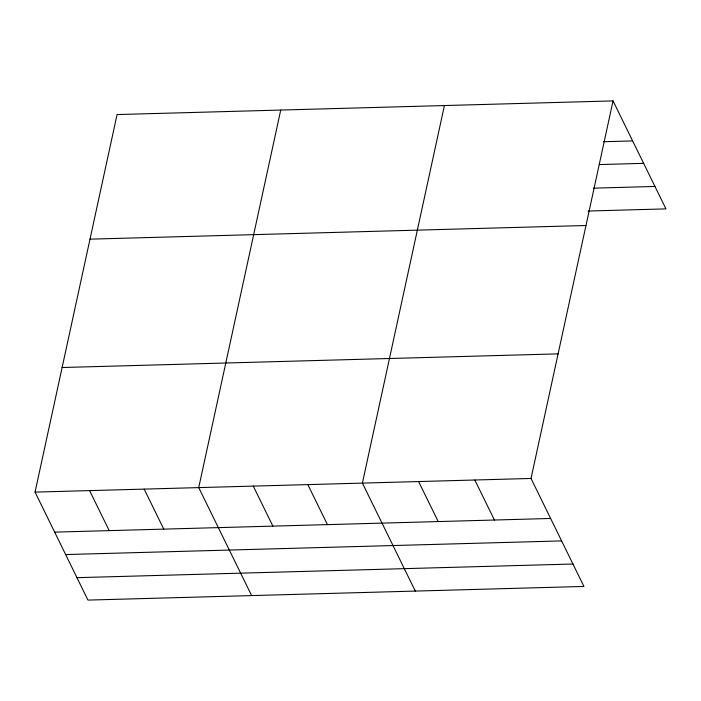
<?xml version="1.0" encoding="UTF-8"?>
<svg xmlns="http://www.w3.org/2000/svg" width="701" height="701" viewBox="0 0 701 701"><rect width="100%" height="100%" fill="white"/><g stroke="black" fill="none" stroke-linecap="round" stroke-linejoin="round"><path stroke-width="1.05" d="M613.051 100.909L531.025 478.459L583.924 586.439L87.949 600.091L35.05 492.111L117.076 114.561L613.051 100.909L665.95 208.889L588.121 211.027M280.742 110.048L198.725 487.607L251.624 595.587M444.416 105.544L362.399 483.103L415.299 591.083M603.465 141.725L632.653 140.919M599.32 164.569L643.641 163.351M593.344 188.157L654.962 186.457M90.008 239.155L585.983 225.503M62.117 367.517L558.092 353.865M35.05 492.111L531.025 478.459M54.652 532.129L550.635 518.477M65.64 554.561L561.615 540.909M76.961 577.668L572.936 564.016M474.814 480.01L494.424 520.028M418.602 481.561L438.213 521.57M307.835 484.61L327.437 524.62M253.28 486.108L272.882 526.127M144.169 489.114L163.771 529.124M89.605 490.612L109.207 530.631"/></g></svg>
